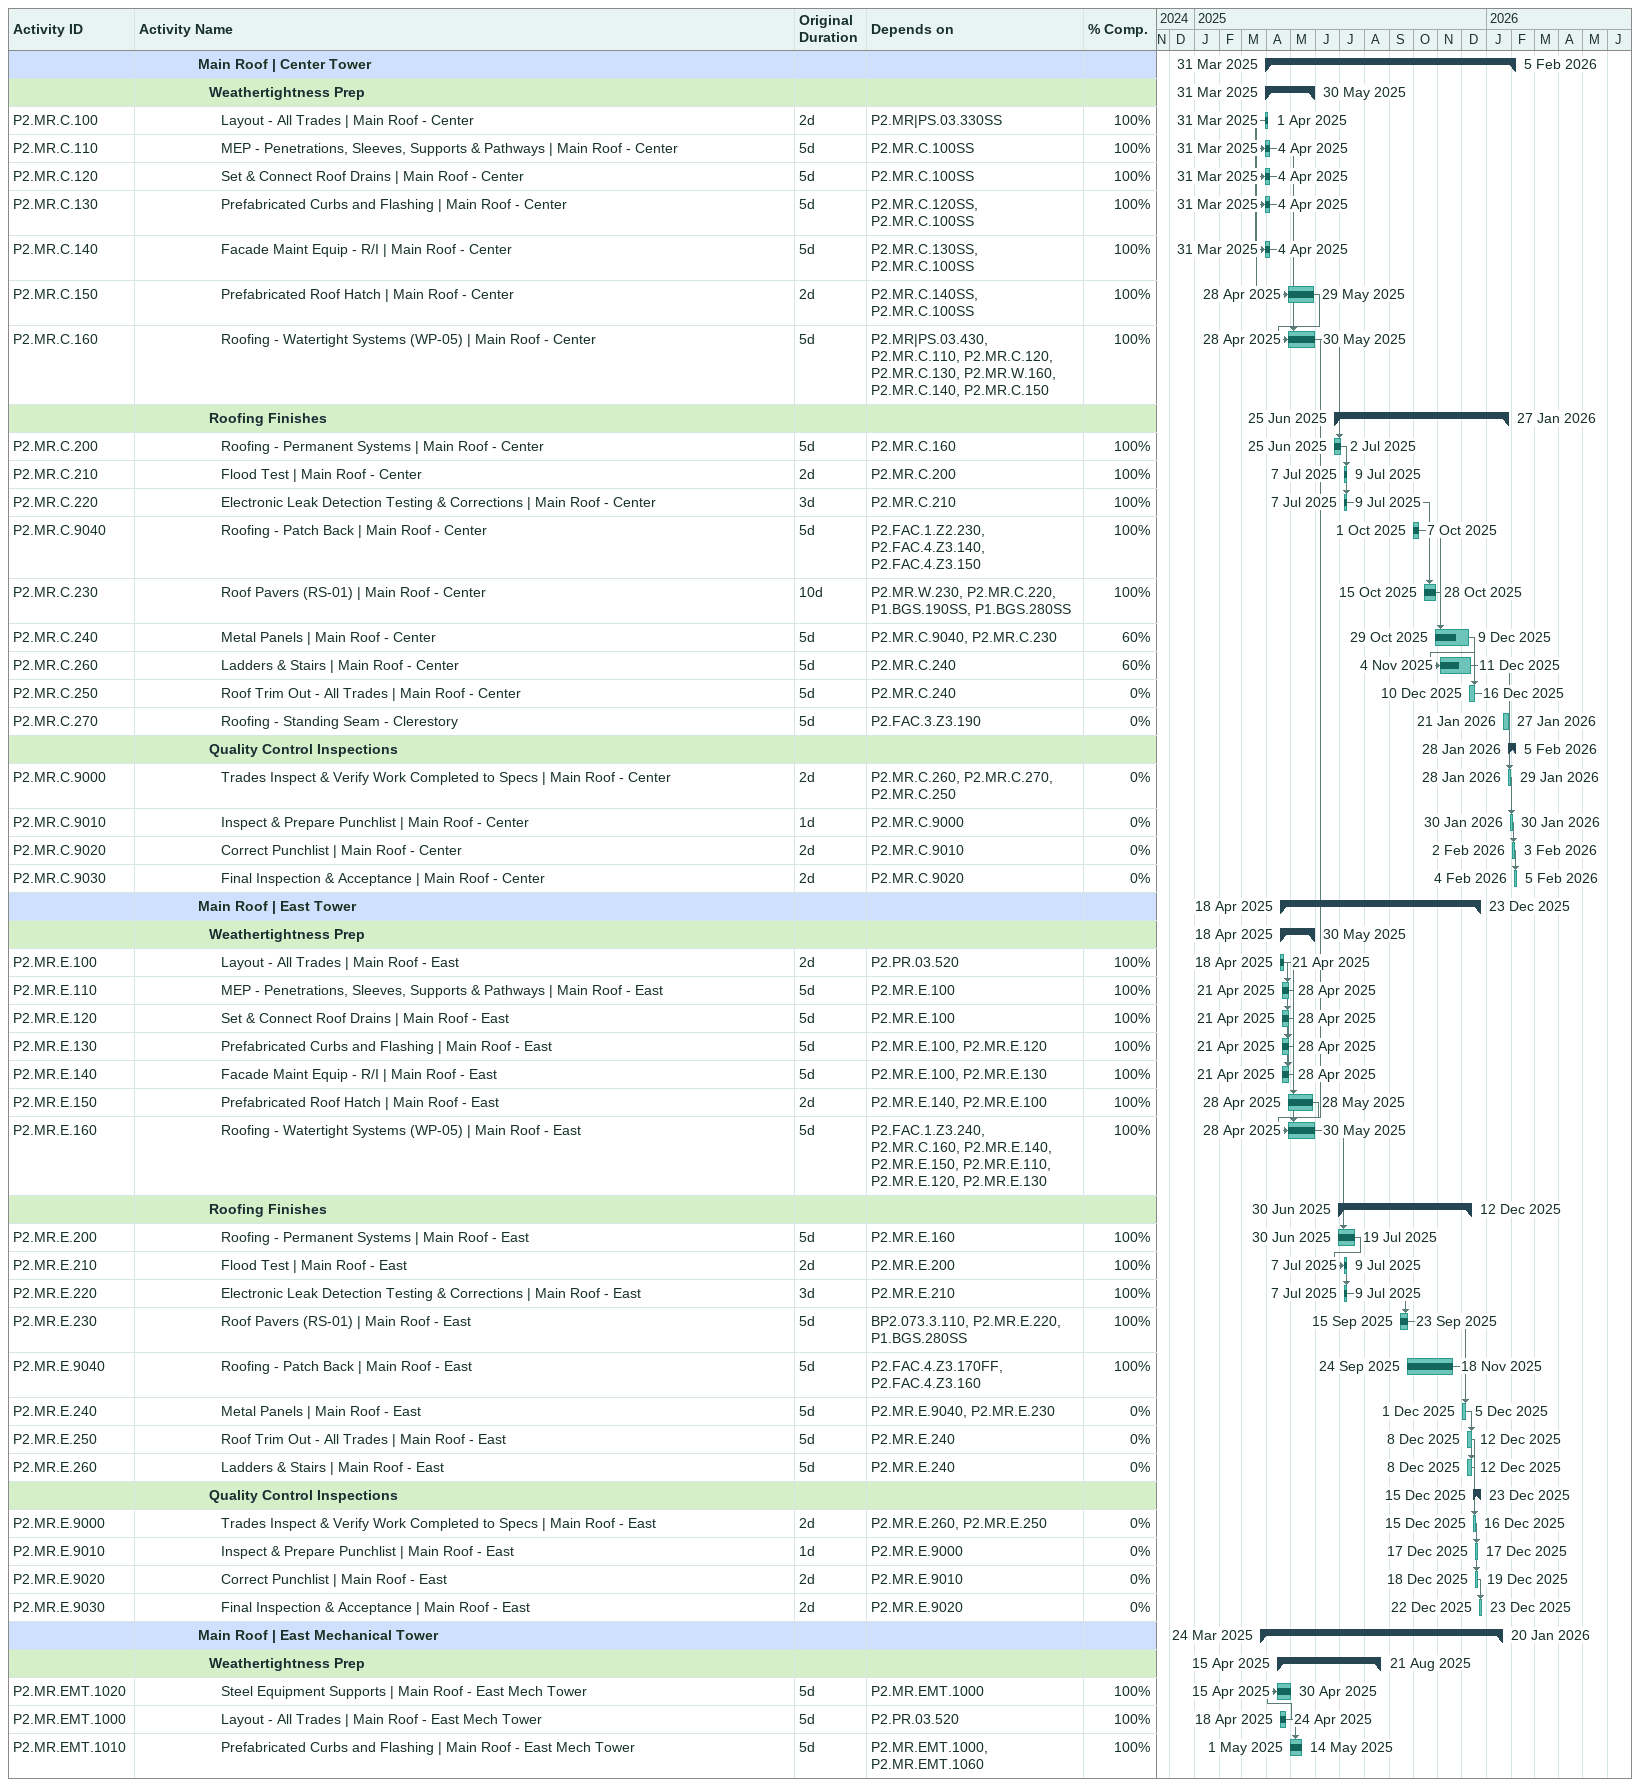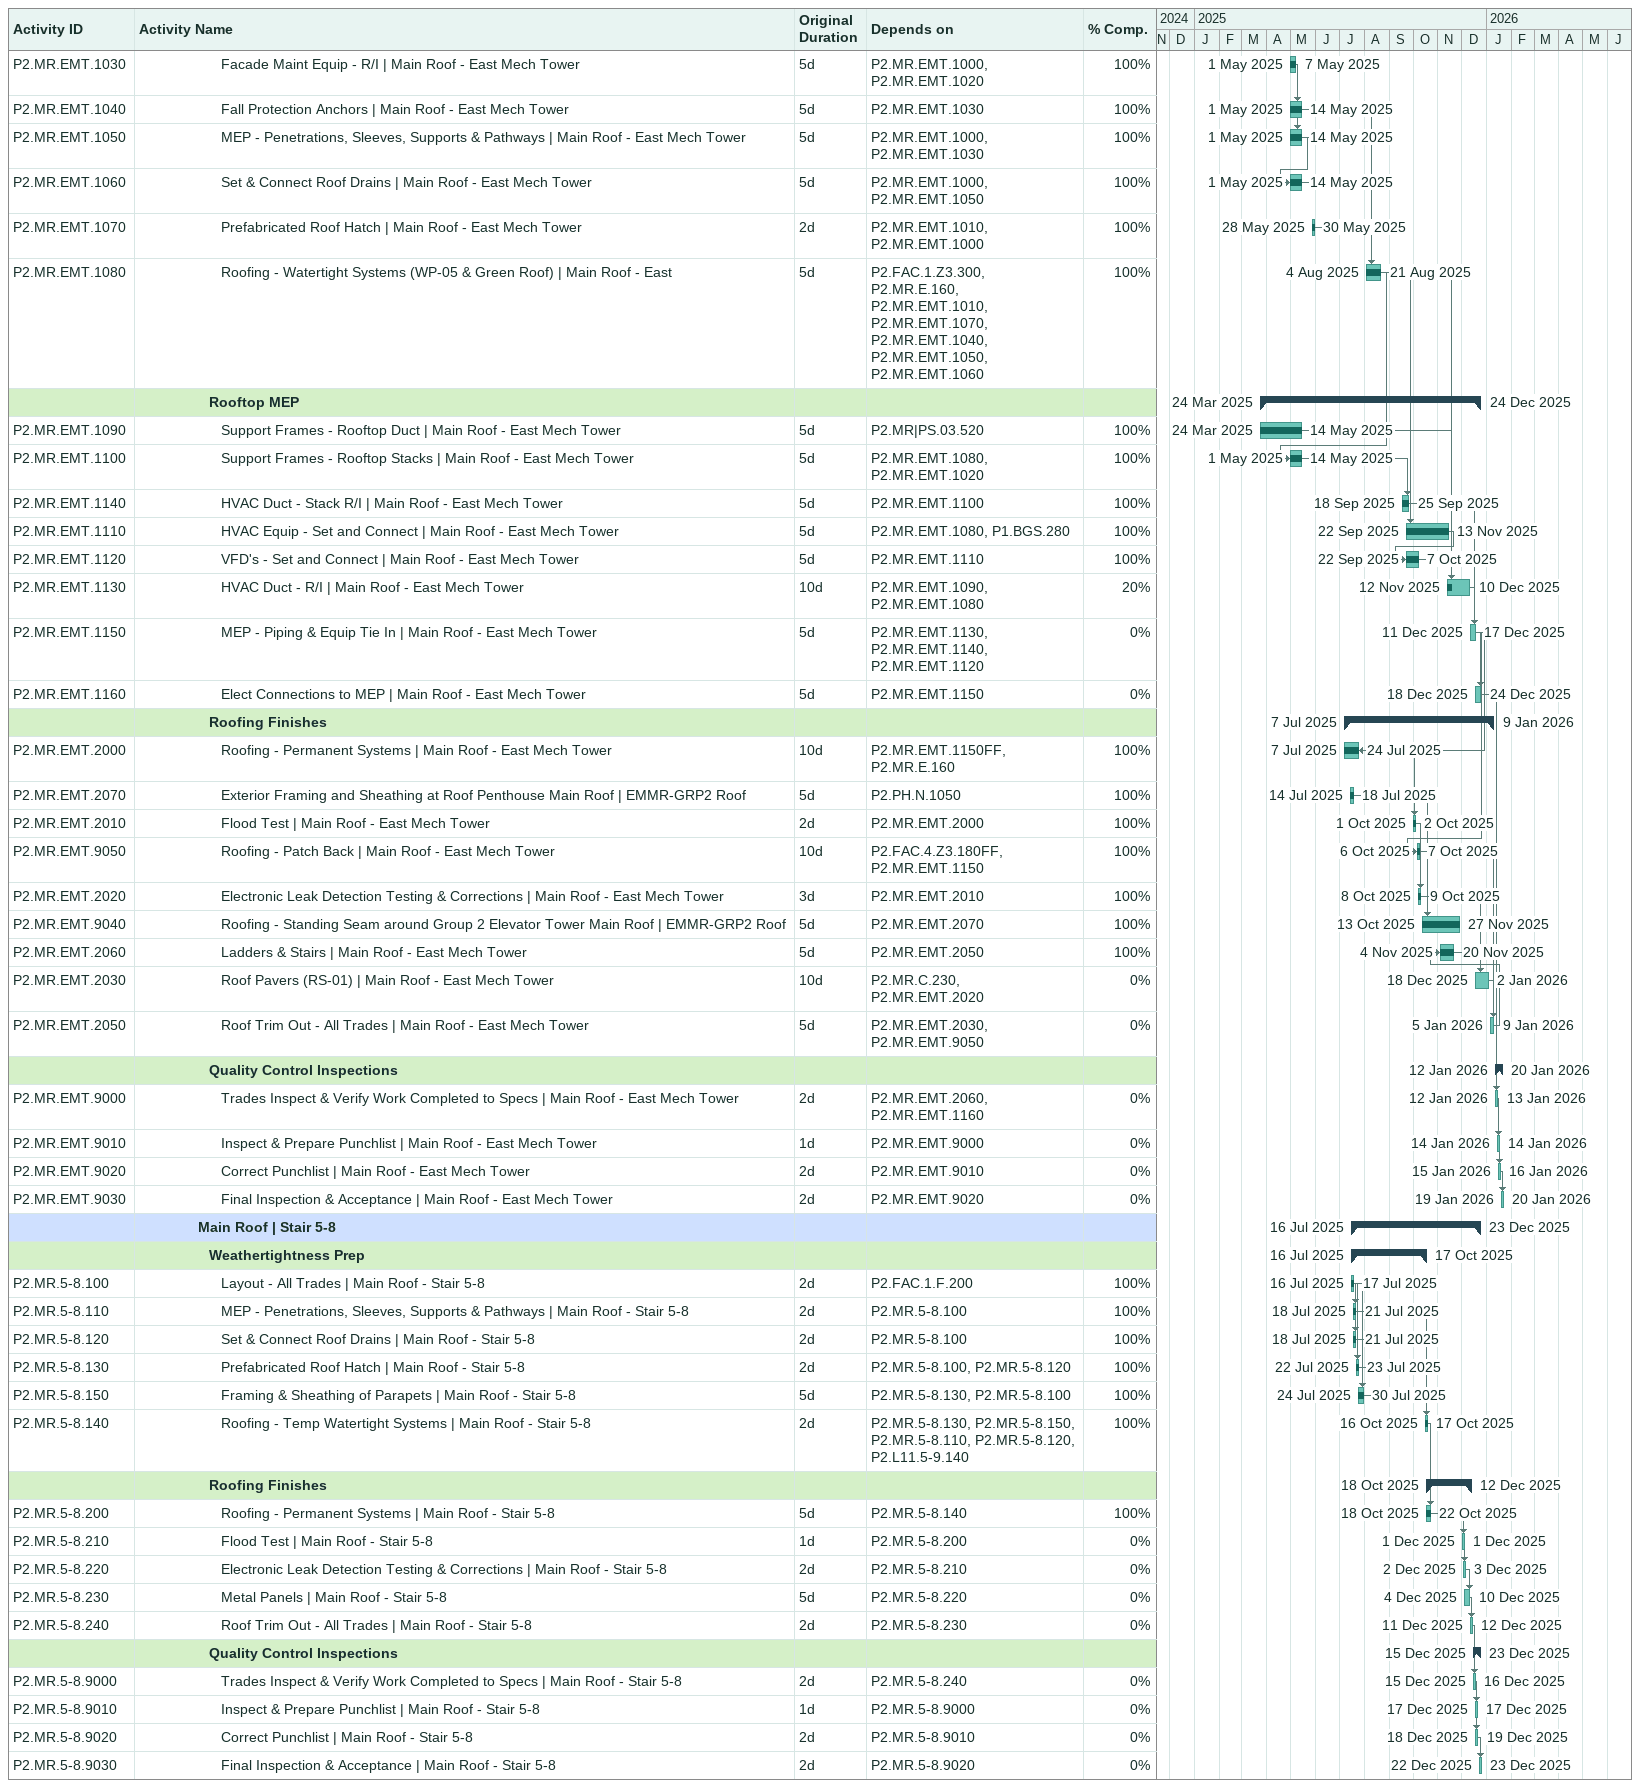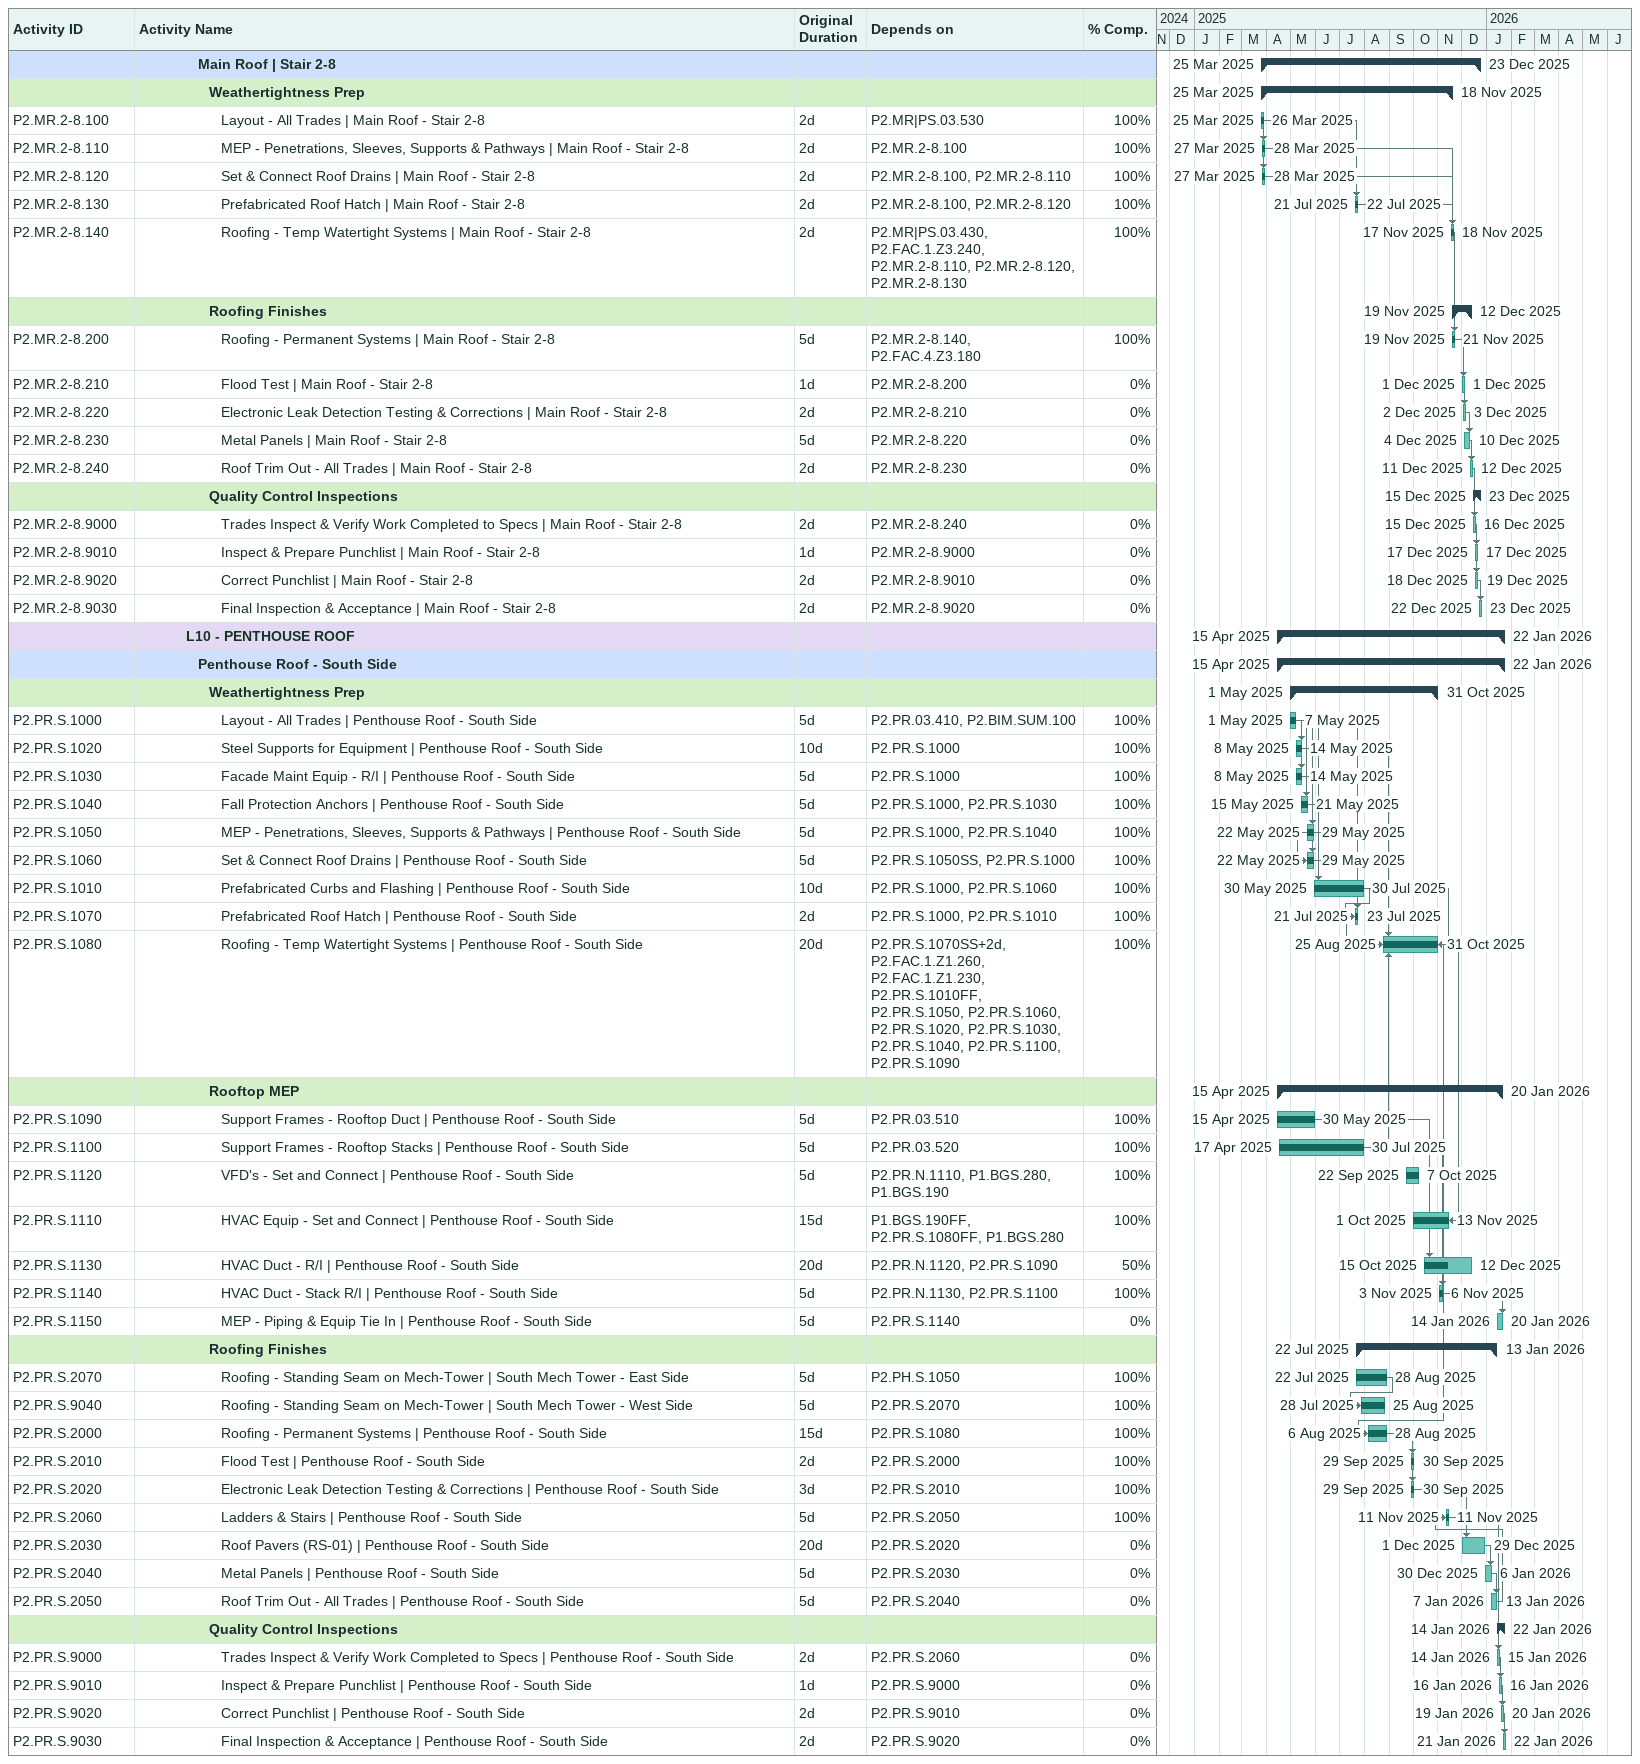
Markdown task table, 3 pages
| ID | Level | Task | Original duration | Start | Finish | Predecessors | % complete |
|---|---|---|---|---|---|---|---|
|  | 6 | **Main Roof \| Center Tower** |  | 2025-03-31 | 2026-02-05 |  |  |
|  | 7 | **Weathertightness Prep** |  | 2025-03-31 | 2025-05-30 |  |  |
| P2.MR.C.100 | 8 | Layout - All Trades \| Main Roof - Center | 2d | 2025-03-31 | 2025-04-01 | P2.MR\|PS.03.330SS | 100 |
| P2.MR.C.110 | 8 | MEP - Penetrations, Sleeves, Supports & Pathways \| Main Roof - Center | 5d | 2025-03-31 | 2025-04-04 | P2.MR.C.100SS | 100 |
| P2.MR.C.120 | 8 | Set & Connect Roof Drains \| Main Roof - Center | 5d | 2025-03-31 | 2025-04-04 | P2.MR.C.100SS | 100 |
| P2.MR.C.130 | 8 | Prefabricated Curbs and Flashing \| Main Roof - Center | 5d | 2025-03-31 | 2025-04-04 | P2.MR.C.120SS, P2.MR.C.100SS | 100 |
| P2.MR.C.140 | 8 | Facade Maint Equip - R/I \| Main Roof - Center | 5d | 2025-03-31 | 2025-04-04 | P2.MR.C.130SS, P2.MR.C.100SS | 100 |
| P2.MR.C.150 | 8 | Prefabricated Roof Hatch \| Main Roof - Center | 2d | 2025-04-28 | 2025-05-29 | P2.MR.C.140SS, P2.MR.C.100SS | 100 |
| P2.MR.C.160 | 8 | Roofing - Watertight Systems (WP-05) \| Main Roof - Center | 5d | 2025-04-28 | 2025-05-30 | P2.MR\|PS.03.430, P2.MR.C.110, P2.MR.C.120, P2.MR.C.130, P2.MR.W.160, P2.MR.C.140, P2.MR.C.150 | 100 |
|  | 7 | **Roofing Finishes** |  | 2025-06-25 | 2026-01-27 |  |  |
| P2.MR.C.200 | 8 | Roofing - Permanent Systems \| Main Roof - Center | 5d | 2025-06-25 | 2025-07-02 | P2.MR.C.160 | 100 |
| P2.MR.C.210 | 8 | Flood Test \| Main Roof - Center | 2d | 2025-07-07 | 2025-07-09 | P2.MR.C.200 | 100 |
| P2.MR.C.220 | 8 | Electronic Leak Detection Testing & Corrections \| Main Roof - Center | 3d | 2025-07-07 | 2025-07-09 | P2.MR.C.210 | 100 |
| P2.MR.C.9040 | 8 | Roofing - Patch Back \| Main Roof - Center | 5d | 2025-10-01 | 2025-10-07 | P2.FAC.1.Z2.230, P2.FAC.4.Z3.140, P2.FAC.4.Z3.150 | 100 |
| P2.MR.C.230 | 8 | Roof Pavers (RS-01) \| Main Roof - Center | 10d | 2025-10-15 | 2025-10-28 | P2.MR.W.230, P2.MR.C.220, P1.BGS.190SS, P1.BGS.280SS | 100 |
| P2.MR.C.240 | 8 | Metal Panels \| Main Roof - Center | 5d | 2025-10-29 | 2025-12-09 | P2.MR.C.9040, P2.MR.C.230 | 60 |
| P2.MR.C.260 | 8 | Ladders & Stairs \| Main Roof - Center | 5d | 2025-11-04 | 2025-12-11 | P2.MR.C.240 | 60 |
| P2.MR.C.250 | 8 | Roof Trim Out - All Trades \| Main Roof - Center | 5d | 2025-12-10 | 2025-12-16 | P2.MR.C.240 | 0 |
| P2.MR.C.270 | 8 | Roofing - Standing Seam - Clerestory | 5d | 2026-01-21 | 2026-01-27 | P2.FAC.3.Z3.190 | 0 |
|  | 7 | **Quality Control Inspections** |  | 2026-01-28 | 2026-02-05 |  |  |
| P2.MR.C.9000 | 8 | Trades Inspect & Verify Work Completed to Specs \| Main Roof - Center | 2d | 2026-01-28 | 2026-01-29 | P2.MR.C.260, P2.MR.C.270, P2.MR.C.250 | 0 |
| P2.MR.C.9010 | 8 | Inspect & Prepare Punchlist \| Main Roof - Center | 1d | 2026-01-30 | 2026-01-30 | P2.MR.C.9000 | 0 |
| P2.MR.C.9020 | 8 | Correct Punchlist \| Main Roof - Center | 2d | 2026-02-02 | 2026-02-03 | P2.MR.C.9010 | 0 |
| P2.MR.C.9030 | 8 | Final Inspection & Acceptance \| Main Roof - Center | 2d | 2026-02-04 | 2026-02-05 | P2.MR.C.9020 | 0 |
|  | 6 | **Main Roof \| East Tower** |  | 2025-04-18 | 2025-12-23 |  |  |
|  | 7 | **Weathertightness Prep** |  | 2025-04-18 | 2025-05-30 |  |  |
| P2.MR.E.100 | 8 | Layout - All Trades \| Main Roof - East | 2d | 2025-04-18 | 2025-04-21 | P2.PR.03.520 | 100 |
| P2.MR.E.110 | 8 | MEP - Penetrations, Sleeves, Supports & Pathways \| Main Roof - East | 5d | 2025-04-21 | 2025-04-28 | P2.MR.E.100 | 100 |
| P2.MR.E.120 | 8 | Set & Connect Roof Drains \| Main Roof - East | 5d | 2025-04-21 | 2025-04-28 | P2.MR.E.100 | 100 |
| P2.MR.E.130 | 8 | Prefabricated Curbs and Flashing \| Main Roof - East | 5d | 2025-04-21 | 2025-04-28 | P2.MR.E.100, P2.MR.E.120 | 100 |
| P2.MR.E.140 | 8 | Facade Maint Equip - R/I \| Main Roof - East | 5d | 2025-04-21 | 2025-04-28 | P2.MR.E.100, P2.MR.E.130 | 100 |
| P2.MR.E.150 | 8 | Prefabricated Roof Hatch \| Main Roof - East | 2d | 2025-04-28 | 2025-05-28 | P2.MR.E.140, P2.MR.E.100 | 100 |
| P2.MR.E.160 | 8 | Roofing - Watertight Systems (WP-05) \| Main Roof - East | 5d | 2025-04-28 | 2025-05-30 | P2.FAC.1.Z3.240, P2.MR.C.160, P2.MR.E.140, P2.MR.E.150, P2.MR.E.110, P2.MR.E.120, P2.MR.E.130 | 100 |
|  | 7 | **Roofing Finishes** |  | 2025-06-30 | 2025-12-12 |  |  |
| P2.MR.E.200 | 8 | Roofing - Permanent Systems \| Main Roof - East | 5d | 2025-06-30 | 2025-07-19 | P2.MR.E.160 | 100 |
| P2.MR.E.210 | 8 | Flood Test \| Main Roof - East | 2d | 2025-07-07 | 2025-07-09 | P2.MR.E.200 | 100 |
| P2.MR.E.220 | 8 | Electronic Leak Detection Testing & Corrections \| Main Roof - East | 3d | 2025-07-07 | 2025-07-09 | P2.MR.E.210 | 100 |
| P2.MR.E.230 | 8 | Roof Pavers (RS-01) \| Main Roof - East | 5d | 2025-09-15 | 2025-09-23 | BP2.073.3.110, P2.MR.E.220, P1.BGS.280SS | 100 |
| P2.MR.E.9040 | 8 | Roofing - Patch Back \| Main Roof - East | 5d | 2025-09-24 | 2025-11-18 | P2.FAC.4.Z3.170FF, P2.FAC.4.Z3.160 | 100 |
| P2.MR.E.240 | 8 | Metal Panels \| Main Roof - East | 5d | 2025-12-01 | 2025-12-05 | P2.MR.E.9040, P2.MR.E.230 | 0 |
| P2.MR.E.250 | 8 | Roof Trim Out - All Trades \| Main Roof - East | 5d | 2025-12-08 | 2025-12-12 | P2.MR.E.240 | 0 |
| P2.MR.E.260 | 8 | Ladders & Stairs \| Main Roof - East | 5d | 2025-12-08 | 2025-12-12 | P2.MR.E.240 | 0 |
|  | 7 | **Quality Control Inspections** |  | 2025-12-15 | 2025-12-23 |  |  |
| P2.MR.E.9000 | 8 | Trades Inspect & Verify Work Completed to Specs \| Main Roof - East | 2d | 2025-12-15 | 2025-12-16 | P2.MR.E.260, P2.MR.E.250 | 0 |
| P2.MR.E.9010 | 8 | Inspect & Prepare Punchlist \| Main Roof - East | 1d | 2025-12-17 | 2025-12-17 | P2.MR.E.9000 | 0 |
| P2.MR.E.9020 | 8 | Correct Punchlist \| Main Roof - East | 2d | 2025-12-18 | 2025-12-19 | P2.MR.E.9010 | 0 |
| P2.MR.E.9030 | 8 | Final Inspection & Acceptance \| Main Roof - East | 2d | 2025-12-22 | 2025-12-23 | P2.MR.E.9020 | 0 |
|  | 6 | **Main Roof \| East Mechanical Tower** |  | 2025-03-24 | 2026-01-20 |  |  |
|  | 7 | **Weathertightness Prep** |  | 2025-04-15 | 2025-08-21 |  |  |
| P2.MR.EMT.1020 | 8 | Steel Equipment Supports \| Main Roof - East Mech Tower | 5d | 2025-04-15 | 2025-04-30 | P2.MR.EMT.1000 | 100 |
| P2.MR.EMT.1000 | 8 | Layout - All Trades \| Main Roof - East Mech Tower | 5d | 2025-04-18 | 2025-04-24 | P2.PR.03.520 | 100 |
| P2.MR.EMT.1010 | 8 | Prefabricated Curbs and Flashing \| Main Roof - East Mech Tower | 5d | 2025-05-01 | 2025-05-14 | P2.MR.EMT.1000, P2.MR.EMT.1060 | 100 |
| P2.MR.EMT.1030 | 8 | Facade Maint Equip - R/I \| Main Roof - East Mech Tower | 5d | 2025-05-01 | 2025-05-07 | P2.MR.EMT.1000, P2.MR.EMT.1020 | 100 |
| P2.MR.EMT.1040 | 8 | Fall Protection Anchors \| Main Roof - East Mech Tower | 5d | 2025-05-01 | 2025-05-14 | P2.MR.EMT.1030 | 100 |
| P2.MR.EMT.1050 | 8 | MEP - Penetrations, Sleeves, Supports & Pathways \| Main Roof - East Mech Tower | 5d | 2025-05-01 | 2025-05-14 | P2.MR.EMT.1000, P2.MR.EMT.1030 | 100 |
| P2.MR.EMT.1060 | 8 | Set & Connect Roof Drains \| Main Roof - East Mech Tower | 5d | 2025-05-01 | 2025-05-14 | P2.MR.EMT.1000, P2.MR.EMT.1050 | 100 |
| P2.MR.EMT.1070 | 8 | Prefabricated Roof Hatch \| Main Roof - East Mech Tower | 2d | 2025-05-28 | 2025-05-30 | P2.MR.EMT.1010, P2.MR.EMT.1000 | 100 |
| P2.MR.EMT.1080 | 8 | Roofing - Watertight Systems (WP-05 & Green Roof) \| Main Roof - East | 5d | 2025-08-04 | 2025-08-21 | P2.FAC.1.Z3.300, P2.MR.E.160, P2.MR.EMT.1010, P2.MR.EMT.1070, P2.MR.EMT.1040, P2.MR.EMT.1050, P2.MR.EMT.1060 | 100 |
|  | 7 | **Rooftop MEP** |  | 2025-03-24 | 2025-12-24 |  |  |
| P2.MR.EMT.1090 | 8 | Support Frames - Rooftop Duct \| Main Roof - East Mech Tower | 5d | 2025-03-24 | 2025-05-14 | P2.MR\|PS.03.520 | 100 |
| P2.MR.EMT.1100 | 8 | Support Frames - Rooftop Stacks \| Main Roof - East Mech Tower | 5d | 2025-05-01 | 2025-05-14 | P2.MR.EMT.1080, P2.MR.EMT.1020 | 100 |
| P2.MR.EMT.1140 | 8 | HVAC Duct - Stack R/I \| Main Roof - East Mech Tower | 5d | 2025-09-18 | 2025-09-25 | P2.MR.EMT.1100 | 100 |
| P2.MR.EMT.1110 | 8 | HVAC Equip - Set and Connect \| Main Roof - East Mech Tower | 5d | 2025-09-22 | 2025-11-13 | P2.MR.EMT.1080, P1.BGS.280 | 100 |
| P2.MR.EMT.1120 | 8 | VFD's - Set and Connect \| Main Roof - East Mech Tower | 5d | 2025-09-22 | 2025-10-07 | P2.MR.EMT.1110 | 100 |
| P2.MR.EMT.1130 | 8 | HVAC Duct - R/I \| Main Roof - East Mech Tower | 10d | 2025-11-12 | 2025-12-10 | P2.MR.EMT.1090, P2.MR.EMT.1080 | 20 |
| P2.MR.EMT.1150 | 8 | MEP - Piping & Equip Tie In \| Main Roof - East Mech Tower | 5d | 2025-12-11 | 2025-12-17 | P2.MR.EMT.1130, P2.MR.EMT.1140, P2.MR.EMT.1120 | 0 |
| P2.MR.EMT.1160 | 8 | Elect Connections to MEP \| Main Roof - East Mech Tower | 5d | 2025-12-18 | 2025-12-24 | P2.MR.EMT.1150 | 0 |
|  | 7 | **Roofing Finishes** |  | 2025-07-07 | 2026-01-09 |  |  |
| P2.MR.EMT.2000 | 8 | Roofing - Permanent Systems \| Main Roof - East Mech Tower | 10d | 2025-07-07 | 2025-07-24 | P2.MR.EMT.1150FF, P2.MR.E.160 | 100 |
| P2.MR.EMT.2070 | 8 | Exterior Framing and Sheathing at Roof Penthouse Main Roof \| EMMR-GRP2 Roof | 5d | 2025-07-14 | 2025-07-18 | P2.PH.N.1050 | 100 |
| P2.MR.EMT.2010 | 8 | Flood Test \| Main Roof - East Mech Tower | 2d | 2025-10-01 | 2025-10-02 | P2.MR.EMT.2000 | 100 |
| P2.MR.EMT.9050 | 8 | Roofing - Patch Back \| Main Roof - East Mech Tower | 10d | 2025-10-06 | 2025-10-07 | P2.FAC.4.Z3.180FF, P2.MR.EMT.1150 | 100 |
| P2.MR.EMT.2020 | 8 | Electronic Leak Detection Testing & Corrections \| Main Roof - East Mech Tower | 3d | 2025-10-08 | 2025-10-09 | P2.MR.EMT.2010 | 100 |
| P2.MR.EMT.9040 | 8 | Roofing - Standing Seam around Group 2 Elevator Tower Main Roof \| EMMR-GRP2 Roof | 5d | 2025-10-13 | 2025-11-27 | P2.MR.EMT.2070 | 100 |
| P2.MR.EMT.2060 | 8 | Ladders & Stairs \| Main Roof - East Mech Tower | 5d | 2025-11-04 | 2025-11-20 | P2.MR.EMT.2050 | 100 |
| P2.MR.EMT.2030 | 8 | Roof Pavers (RS-01) \| Main Roof - East Mech Tower | 10d | 2025-12-18 | 2026-01-02 | P2.MR.C.230, P2.MR.EMT.2020 | 0 |
| P2.MR.EMT.2050 | 8 | Roof Trim Out - All Trades \| Main Roof - East Mech Tower | 5d | 2026-01-05 | 2026-01-09 | P2.MR.EMT.2030, P2.MR.EMT.9050 | 0 |
|  | 7 | **Quality Control Inspections** |  | 2026-01-12 | 2026-01-20 |  |  |
| P2.MR.EMT.9000 | 8 | Trades Inspect & Verify Work Completed to Specs \| Main Roof - East Mech Tower | 2d | 2026-01-12 | 2026-01-13 | P2.MR.EMT.2060, P2.MR.EMT.1160 | 0 |
| P2.MR.EMT.9010 | 8 | Inspect & Prepare Punchlist \| Main Roof - East Mech Tower | 1d | 2026-01-14 | 2026-01-14 | P2.MR.EMT.9000 | 0 |
| P2.MR.EMT.9020 | 8 | Correct Punchlist \| Main Roof - East Mech Tower | 2d | 2026-01-15 | 2026-01-16 | P2.MR.EMT.9010 | 0 |
| P2.MR.EMT.9030 | 8 | Final Inspection & Acceptance \| Main Roof - East Mech Tower | 2d | 2026-01-19 | 2026-01-20 | P2.MR.EMT.9020 | 0 |
|  | 6 | **Main Roof \| Stair 5-8** |  | 2025-07-16 | 2025-12-23 |  |  |
|  | 7 | **Weathertightness Prep** |  | 2025-07-16 | 2025-10-17 |  |  |
| P2.MR.5-8.100 | 8 | Layout - All Trades \| Main Roof - Stair 5-8 | 2d | 2025-07-16 | 2025-07-17 | P2.FAC.1.F.200 | 100 |
| P2.MR.5-8.110 | 8 | MEP - Penetrations, Sleeves, Supports & Pathways \| Main Roof - Stair 5-8 | 2d | 2025-07-18 | 2025-07-21 | P2.MR.5-8.100 | 100 |
| P2.MR.5-8.120 | 8 | Set & Connect Roof Drains \| Main Roof - Stair 5-8 | 2d | 2025-07-18 | 2025-07-21 | P2.MR.5-8.100 | 100 |
| P2.MR.5-8.130 | 8 | Prefabricated Roof Hatch \| Main Roof - Stair 5-8 | 2d | 2025-07-22 | 2025-07-23 | P2.MR.5-8.100, P2.MR.5-8.120 | 100 |
| P2.MR.5-8.150 | 8 | Framing & Sheathing of Parapets \| Main Roof - Stair 5-8 | 5d | 2025-07-24 | 2025-07-30 | P2.MR.5-8.130, P2.MR.5-8.100 | 100 |
| P2.MR.5-8.140 | 8 | Roofing - Temp Watertight Systems \| Main Roof - Stair 5-8 | 2d | 2025-10-16 | 2025-10-17 | P2.MR.5-8.130, P2.MR.5-8.150, P2.MR.5-8.110, P2.MR.5-8.120, P2.L11.5-9.140 | 100 |
|  | 7 | **Roofing Finishes** |  | 2025-10-18 | 2025-12-12 |  |  |
| P2.MR.5-8.200 | 8 | Roofing - Permanent Systems \| Main Roof - Stair 5-8 | 5d | 2025-10-18 | 2025-10-22 | P2.MR.5-8.140 | 100 |
| P2.MR.5-8.210 | 8 | Flood Test \| Main Roof - Stair 5-8 | 1d | 2025-12-01 | 2025-12-01 | P2.MR.5-8.200 | 0 |
| P2.MR.5-8.220 | 8 | Electronic Leak Detection Testing & Corrections \| Main Roof - Stair 5-8 | 2d | 2025-12-02 | 2025-12-03 | P2.MR.5-8.210 | 0 |
| P2.MR.5-8.230 | 8 | Metal Panels \| Main Roof - Stair 5-8 | 5d | 2025-12-04 | 2025-12-10 | P2.MR.5-8.220 | 0 |
| P2.MR.5-8.240 | 8 | Roof Trim Out - All Trades \| Main Roof - Stair 5-8 | 2d | 2025-12-11 | 2025-12-12 | P2.MR.5-8.230 | 0 |
|  | 7 | **Quality Control Inspections** |  | 2025-12-15 | 2025-12-23 |  |  |
| P2.MR.5-8.9000 | 8 | Trades Inspect & Verify Work Completed to Specs \| Main Roof - Stair 5-8 | 2d | 2025-12-15 | 2025-12-16 | P2.MR.5-8.240 | 0 |
| P2.MR.5-8.9010 | 8 | Inspect & Prepare Punchlist \| Main Roof - Stair 5-8 | 1d | 2025-12-17 | 2025-12-17 | P2.MR.5-8.9000 | 0 |
| P2.MR.5-8.9020 | 8 | Correct Punchlist \| Main Roof - Stair 5-8 | 2d | 2025-12-18 | 2025-12-19 | P2.MR.5-8.9010 | 0 |
| P2.MR.5-8.9030 | 8 | Final Inspection & Acceptance \| Main Roof - Stair 5-8 | 2d | 2025-12-22 | 2025-12-23 | P2.MR.5-8.9020 | 0 |
|  | 6 | **Main Roof \| Stair 2-8** |  | 2025-03-25 | 2025-12-23 |  |  |
|  | 7 | **Weathertightness Prep** |  | 2025-03-25 | 2025-11-18 |  |  |
| P2.MR.2-8.100 | 8 | Layout - All Trades \| Main Roof - Stair 2-8 | 2d | 2025-03-25 | 2025-03-26 | P2.MR\|PS.03.530 | 100 |
| P2.MR.2-8.110 | 8 | MEP - Penetrations, Sleeves, Supports & Pathways \| Main Roof - Stair 2-8 | 2d | 2025-03-27 | 2025-03-28 | P2.MR.2-8.100 | 100 |
| P2.MR.2-8.120 | 8 | Set & Connect Roof Drains \| Main Roof - Stair 2-8 | 2d | 2025-03-27 | 2025-03-28 | P2.MR.2-8.100, P2.MR.2-8.110 | 100 |
| P2.MR.2-8.130 | 8 | Prefabricated Roof Hatch \| Main Roof - Stair 2-8 | 2d | 2025-07-21 | 2025-07-22 | P2.MR.2-8.100, P2.MR.2-8.120 | 100 |
| P2.MR.2-8.140 | 8 | Roofing - Temp Watertight Systems \| Main Roof - Stair 2-8 | 2d | 2025-11-17 | 2025-11-18 | P2.MR\|PS.03.430, P2.FAC.1.Z3.240, P2.MR.2-8.110, P2.MR.2-8.120, P2.MR.2-8.130 | 100 |
|  | 7 | **Roofing Finishes** |  | 2025-11-19 | 2025-12-12 |  |  |
| P2.MR.2-8.200 | 8 | Roofing - Permanent Systems \| Main Roof - Stair 2-8 | 5d | 2025-11-19 | 2025-11-21 | P2.MR.2-8.140, P2.FAC.4.Z3.180 | 100 |
| P2.MR.2-8.210 | 8 | Flood Test \| Main Roof - Stair 2-8 | 1d | 2025-12-01 | 2025-12-01 | P2.MR.2-8.200 | 0 |
| P2.MR.2-8.220 | 8 | Electronic Leak Detection Testing & Corrections \| Main Roof - Stair 2-8 | 2d | 2025-12-02 | 2025-12-03 | P2.MR.2-8.210 | 0 |
| P2.MR.2-8.230 | 8 | Metal Panels \| Main Roof - Stair 2-8 | 5d | 2025-12-04 | 2025-12-10 | P2.MR.2-8.220 | 0 |
| P2.MR.2-8.240 | 8 | Roof Trim Out - All Trades \| Main Roof - Stair 2-8 | 2d | 2025-12-11 | 2025-12-12 | P2.MR.2-8.230 | 0 |
|  | 7 | **Quality Control Inspections** |  | 2025-12-15 | 2025-12-23 |  |  |
| P2.MR.2-8.9000 | 8 | Trades Inspect & Verify Work Completed to Specs \| Main Roof - Stair 2-8 | 2d | 2025-12-15 | 2025-12-16 | P2.MR.2-8.240 | 0 |
| P2.MR.2-8.9010 | 8 | Inspect & Prepare Punchlist \| Main Roof - Stair 2-8 | 1d | 2025-12-17 | 2025-12-17 | P2.MR.2-8.9000 | 0 |
| P2.MR.2-8.9020 | 8 | Correct Punchlist \| Main Roof - Stair 2-8 | 2d | 2025-12-18 | 2025-12-19 | P2.MR.2-8.9010 | 0 |
| P2.MR.2-8.9030 | 8 | Final Inspection & Acceptance \| Main Roof - Stair 2-8 | 2d | 2025-12-22 | 2025-12-23 | P2.MR.2-8.9020 | 0 |
|  | 5 | **L10 - PENTHOUSE ROOF** |  | 2025-04-15 | 2026-01-22 |  |  |
|  | 6 | **Penthouse Roof - South Side** |  | 2025-04-15 | 2026-01-22 |  |  |
|  | 7 | **Weathertightness Prep** |  | 2025-05-01 | 2025-10-31 |  |  |
| P2.PR.S.1000 | 8 | Layout - All Trades \| Penthouse Roof - South Side | 5d | 2025-05-01 | 2025-05-07 | P2.PR.03.410, P2.BIM.SUM.100 | 100 |
| P2.PR.S.1020 | 8 | Steel Supports for Equipment \| Penthouse Roof - South Side | 10d | 2025-05-08 | 2025-05-14 | P2.PR.S.1000 | 100 |
| P2.PR.S.1030 | 8 | Facade Maint Equip - R/I \| Penthouse Roof - South Side | 5d | 2025-05-08 | 2025-05-14 | P2.PR.S.1000 | 100 |
| P2.PR.S.1040 | 8 | Fall Protection Anchors \| Penthouse Roof - South Side | 5d | 2025-05-15 | 2025-05-21 | P2.PR.S.1000, P2.PR.S.1030 | 100 |
| P2.PR.S.1050 | 8 | MEP - Penetrations, Sleeves, Supports & Pathways \| Penthouse Roof - South Side | 5d | 2025-05-22 | 2025-05-29 | P2.PR.S.1000, P2.PR.S.1040 | 100 |
| P2.PR.S.1060 | 8 | Set & Connect Roof Drains \| Penthouse Roof - South Side | 5d | 2025-05-22 | 2025-05-29 | P2.PR.S.1050SS, P2.PR.S.1000 | 100 |
| P2.PR.S.1010 | 8 | Prefabricated Curbs and Flashing \| Penthouse Roof - South Side | 10d | 2025-05-30 | 2025-07-30 | P2.PR.S.1000, P2.PR.S.1060 | 100 |
| P2.PR.S.1070 | 8 | Prefabricated Roof Hatch \| Penthouse Roof - South Side | 2d | 2025-07-21 | 2025-07-23 | P2.PR.S.1000, P2.PR.S.1010 | 100 |
| P2.PR.S.1080 | 8 | Roofing - Temp Watertight Systems \| Penthouse Roof - South Side | 20d | 2025-08-25 | 2025-10-31 | P2.PR.S.1070SS+2d, P2.FAC.1.Z1.260, P2.FAC.1.Z1.230, P2.PR.S.1010FF, P2.PR.S.1050, P2.PR.S.1060, P2.PR.S.1020, P2.PR.S.1030, P2.PR.S.1040, P2.PR.S.1100, P2.PR.S.1090 | 100 |
|  | 7 | **Rooftop MEP** |  | 2025-04-15 | 2026-01-20 |  |  |
| P2.PR.S.1090 | 8 | Support Frames - Rooftop Duct \| Penthouse Roof - South Side | 5d | 2025-04-15 | 2025-05-30 | P2.PR.03.510 | 100 |
| P2.PR.S.1100 | 8 | Support Frames - Rooftop Stacks \| Penthouse Roof - South Side | 5d | 2025-04-17 | 2025-07-30 | P2.PR.03.520 | 100 |
| P2.PR.S.1120 | 8 | VFD's - Set and Connect \| Penthouse Roof - South Side | 5d | 2025-09-22 | 2025-10-07 | P2.PR.N.1110, P1.BGS.280, P1.BGS.190 | 100 |
| P2.PR.S.1110 | 8 | HVAC Equip - Set and Connect \| Penthouse Roof - South Side | 15d | 2025-10-01 | 2025-11-13 | P1.BGS.190FF, P2.PR.S.1080FF, P1.BGS.280 | 100 |
| P2.PR.S.1130 | 8 | HVAC Duct - R/I \| Penthouse Roof - South Side | 20d | 2025-10-15 | 2025-12-12 | P2.PR.N.1120, P2.PR.S.1090 | 50 |
| P2.PR.S.1140 | 8 | HVAC Duct - Stack R/I \| Penthouse Roof - South Side | 5d | 2025-11-03 | 2025-11-06 | P2.PR.N.1130, P2.PR.S.1100 | 100 |
| P2.PR.S.1150 | 8 | MEP - Piping & Equip Tie In \| Penthouse Roof - South Side | 5d | 2026-01-14 | 2026-01-20 | P2.PR.S.1140 | 0 |
|  | 7 | **Roofing Finishes** |  | 2025-07-22 | 2026-01-13 |  |  |
| P2.PR.S.2070 | 8 | Roofing - Standing Seam on Mech-Tower \| South Mech Tower - East Side | 5d | 2025-07-22 | 2025-08-28 | P2.PH.S.1050 | 100 |
| P2.PR.S.9040 | 8 | Roofing - Standing Seam on Mech-Tower \| South Mech Tower - West Side | 5d | 2025-07-28 | 2025-08-25 | P2.PR.S.2070 | 100 |
| P2.PR.S.2000 | 8 | Roofing - Permanent Systems \| Penthouse Roof - South Side | 15d | 2025-08-06 | 2025-08-28 | P2.PR.S.1080 | 100 |
| P2.PR.S.2010 | 8 | Flood Test \| Penthouse Roof - South Side | 2d | 2025-09-29 | 2025-09-30 | P2.PR.S.2000 | 100 |
| P2.PR.S.2020 | 8 | Electronic Leak Detection Testing & Corrections \| Penthouse Roof - South Side | 3d | 2025-09-29 | 2025-09-30 | P2.PR.S.2010 | 100 |
| P2.PR.S.2060 | 8 | Ladders & Stairs \| Penthouse Roof - South Side | 5d | 2025-11-11 | 2025-11-11 | P2.PR.S.2050 | 100 |
| P2.PR.S.2030 | 8 | Roof Pavers (RS-01) \| Penthouse Roof - South Side | 20d | 2025-12-01 | 2025-12-29 | P2.PR.S.2020 | 0 |
| P2.PR.S.2040 | 8 | Metal Panels \| Penthouse Roof - South Side | 5d | 2025-12-30 | 2026-01-06 | P2.PR.S.2030 | 0 |
| P2.PR.S.2050 | 8 | Roof Trim Out - All Trades \| Penthouse Roof - South Side | 5d | 2026-01-07 | 2026-01-13 | P2.PR.S.2040 | 0 |
|  | 7 | **Quality Control Inspections** |  | 2026-01-14 | 2026-01-22 |  |  |
| P2.PR.S.9000 | 8 | Trades Inspect & Verify Work Completed to Specs \| Penthouse Roof - South Side | 2d | 2026-01-14 | 2026-01-15 | P2.PR.S.2060 | 0 |
| P2.PR.S.9010 | 8 | Inspect & Prepare Punchlist \| Penthouse Roof - South Side | 1d | 2026-01-16 | 2026-01-16 | P2.PR.S.9000 | 0 |
| P2.PR.S.9020 | 8 | Correct Punchlist \| Penthouse Roof - South Side | 2d | 2026-01-19 | 2026-01-20 | P2.PR.S.9010 | 0 |
| P2.PR.S.9030 | 8 | Final Inspection & Acceptance \| Penthouse Roof - South Side | 2d | 2026-01-21 | 2026-01-22 | P2.PR.S.9020 | 0 |
